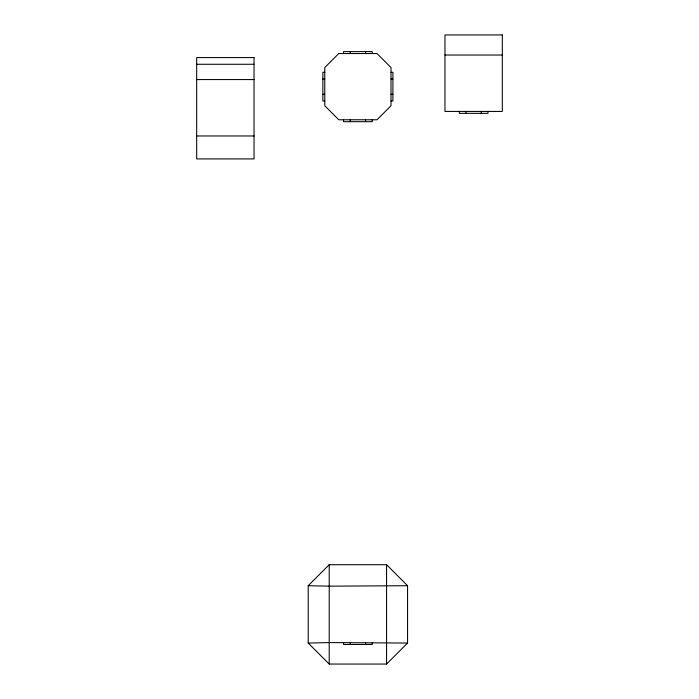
<?xml version="1.0" encoding="UTF-8"?>
<svg xmlns="http://www.w3.org/2000/svg" width="699" height="699" viewBox="0 0 699 699"><rect width="100%" height="100%" fill="white"/><g stroke="black" fill="none" stroke-linecap="round" stroke-linejoin="round"><path stroke-width="1.05" d="M308.215 585.701L329.203 564.705L386.564 564.705L407.561 585.701L407.561 643.054L386.564 664.05L329.203 664.05L308.215 643.054L308.215 585.701L329.203 586.173L407.561 585.701M308.215 643.054L329.203 642.582L407.561 643.054M444.966 55.029L502.319 55.029M196.681 64.273L254.034 64.273M324.773 72.312L322.859 72.312L322.859 100.988L324.773 100.988M391.003 72.312L392.917 72.312L392.917 100.988L391.003 100.988M322.859 79.004L324.773 79.004M391.003 79.004L392.917 79.004M196.681 79.572L254.034 79.572M322.859 94.295L324.773 94.295M391.003 94.295L392.917 94.295M196.681 135.973L254.034 135.973M487.981 111.429L487.981 113.343L459.304 113.343L459.304 111.429M481.288 111.429L481.288 113.343M465.997 111.429L465.997 113.343M386.564 564.705L386.564 664.05M372.226 53.535L372.226 51.621L343.55 51.621L343.55 53.535M372.226 119.765L372.226 121.678L343.55 121.678L343.55 119.765M372.226 642.582L372.226 644.487L343.55 644.487L343.55 642.582M365.533 51.621L365.533 53.535M365.533 119.765L365.533 121.678M365.533 642.582L365.533 644.487M350.234 51.621L350.234 53.535M350.234 119.765L350.234 121.678M350.234 642.582L350.234 644.487M329.203 564.705L329.203 664.05M338.77 53.535L324.773 67.532L324.773 105.767L338.77 119.765L377.006 119.765L391.003 105.767L391.003 67.532L377.006 53.535L338.77 53.535M502.319 34.95L444.966 34.95L444.966 111.429L502.319 111.429L502.319 34.95M254.034 57.58L196.681 57.58L196.681 158.918L254.034 158.918L254.034 57.58"/></g></svg>
